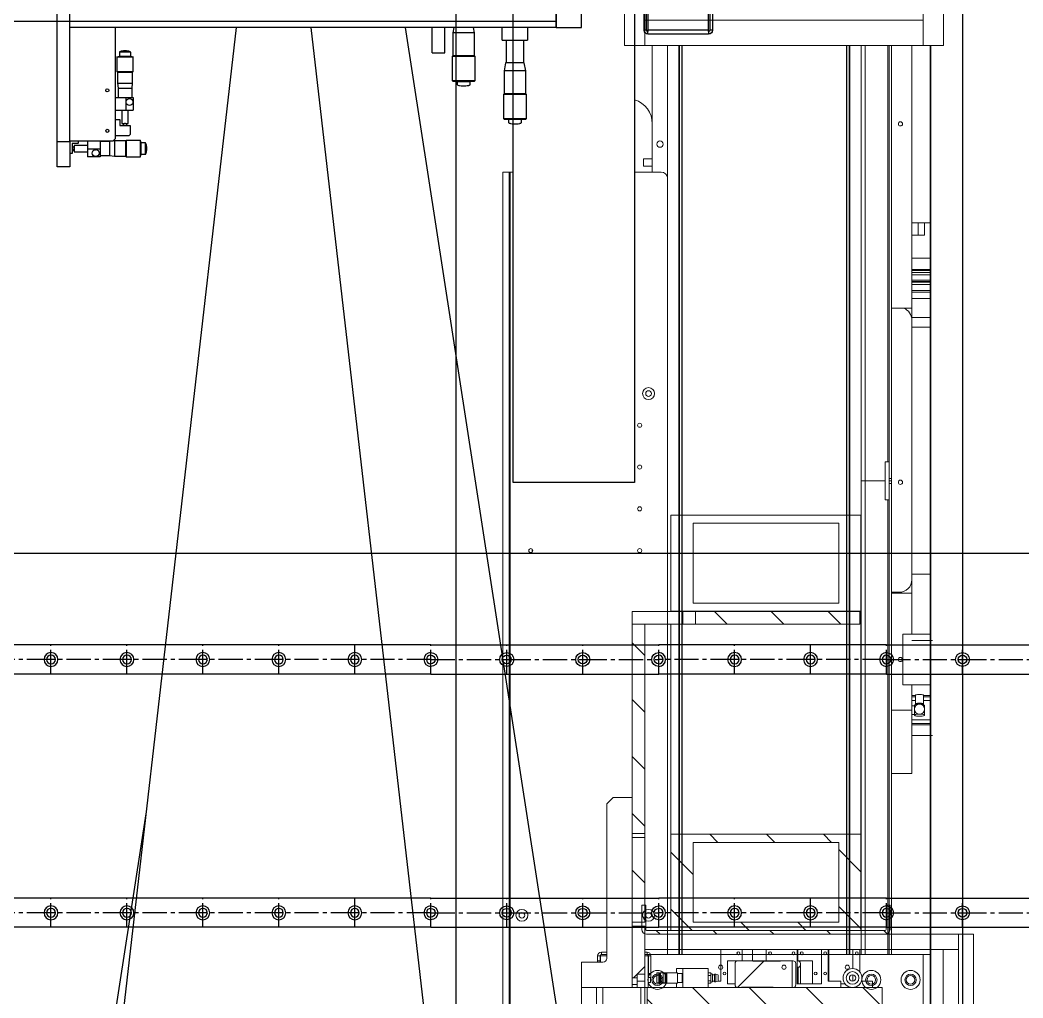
# Model space of a CAD drawing. Extents: x 500 to 100500, y -14500 to 21140.
# Drawn here: x 13504 to 14296, y -6506 to -5734 of the extents above; entities that cross this region are included whole.
import ezdxf

# ---------------------------------------------------------------- set-up
doc = ezdxf.new("R2010")
doc.units = 0
for name, pattern in [('CENTER', [10.16, 6.35, -1.27, 1.27, -1.27]), ('CENTER2', [28.575, 19.05, -3.175, 3.175, -3.175]), ('SLD-Solid', [0])]:
    doc.linetypes.add(name, pattern=pattern)
doc.layers.get('0').update_dxf_attribs({"linetype": 'CONTINUOUS'})
for name, color, linetype in [('Center', 1, 'CENTER'), ('D', 7, 'CONTINUOUS'), ('M06SMMF-001B', 7, 'CONTINUOUS')]:
    doc.layers.add(name, color=color, linetype=linetype)
doc.layers.add('MODEL', color=7, linetype='SLD-Solid', lineweight=15)
pattern_1 = [(45, (62226.025, 1917.564), (-22.45064, 22.45064), [])]
pattern_2 = [(135, (-1040.06, -1164.264), (-22.45064, -22.45064), [])]

# ---------------------------------------------------------------- blocks, each defined once
blk = doc.blocks.new('KA$C91237a23')
at = {"color": 0}
blk.add_lwpolyline([(244, 637.31), (340, 637.31), (340, 1345.85), (244, 1345.85)], close=True, dxfattribs=at)
at = {"layer": 'MODEL', "color": 4}
for p, q in [((252, 982.6), (252, 1195.85)), ((0, 982.6), (0, 1007.6)), ((16, 982.6), (16, 1007.6)), ((236, 982.6), (236, 1007.6)), ((16, 1002.6), (236, 1002.6)), ((16, 1002.6), (16, 982.6)), ((236, 1002.6), (236, 982.6)), ((0, 982.6), (16, 982.6)), ((10, -131.4), (10, 982.6)), ((10.5, -131.4), (10.5, 982.6)), ((16, 982.6), (236, 982.6)), ((25, 982.6), (25, 775.1)), ((41, 982.6), (41, 640.6)), ((43, 982.6), (43, 640.6)), ((44, 982.6), (44, 653.6)), ((62, 982.6), (62, 638.6)), ((65, 264.6), (65, 982.6)), ((74, 264.6), (74, 982.6)), ((74, 264.6), (74, 982.6)), ((74.53, 264.6), (74.53, 982.6)), ((76.23, 264.6), (76.23, 982.6)), ((76.5, 264.6), (76.5, 982.6)), ((206.5, 264.6), (206.5, 982.6)), ((206.77, 264.6), (206.77, 982.6)), ((208.47, 264.6), (208.47, 982.6)), ((209, 264.6), (209, 982.6)), ((218, 982.6), (218, 264.6)), ((230, 982.6), (230, 882.6)), ((252, 982.6), (236, 982.6)), ((25, 943.6), (25, 842.6)), ((237, 893.1), (230, 893.1)), ((237, 887.3), (230, 887.3)), ((237, 887.3), (237, 893.1)), ((223, 882.6), (244, 882.6)), ((348, 882.6), (340, 882.6)), ((342.26, -154.4), (342.26, 882.6)), ((343, -149.4), (343, 882.6)), ((348, -149.4), (348, 882.6)), ((25, 842.6), (10.5, 842.6)), ((15, 832.6), (15, 842.6)), ((20, 842.6), (20, 832.6)), ((20, 832.6), (15, 832.6)), ((20, 832.6), (25, 832.6)), ((10.5, 814.6), (25, 814.6)), ((10.5, 805.6), (25, 805.6)), ((10.5, 804.75), (25, 804.75)), ((10.5, 803.34), (25, 803.34)), ((10.5, 801.28), (25, 801.28)), ((10.5, 797.19), (25, 797.19)), ((10.5, 796.01), (25, 796.01)), ((10.5, 795.62), (25, 795.62)), ((10.5, 793.86), (25, 793.86)), ((10.5, 788.95), (25, 788.95)), ((25, 787.6), (10.5, 787.6)), ((10.5, 782.6), (25, 782.6)), ((25, 775.1), (41, 775.1)), ((25, 765.71), (25, 775.1)), ((25, 767.6), (10.5, 767.6)), ((25, 765.71), (25, 560.71)), ((25, 760.1), (10.5, 760.1)), ((46, 653.6), (43, 653.6)), ((46, 653.6), (46, 623.6)), ((41, 640.6), (43, 640.6)), ((41, 638.6), (41, 640.6)), ((41, 638.6), (43, 638.6)), ((41, 636.6), (41, 638.6)), ((43, 636.6), (41, 636.6)), ((41, 636.6), (41, 264.6)), ((43, 640.6), (43, 638.6)), ((43, 638.6), (43, 636.6)), ((43, 636.6), (43, 264.6)), ((62, 638.6), (46, 638.6)), ((62, 638.6), (62, 264.6)), ((65, 638.6), (62, 638.6)), ((46, 623.6), (43, 623.6)), ((44, 623.6), (44, 264.6)), ((325, 582.35), (325, 584.85)), ((10.5, 565.1), (25, 565.1)), ((25, 560.1), (25.02, 560.1)), ((25, 550.1), (25, 560.1)), ((25, 550.1), (25, 517.6)), ((25, 550.1), (41, 550.1)), ((35, 550.71), (41, 550.71)), ((32.17, 517.6), (10.5, 517.6)), ((32.17, 517.6), (32.17, 477.6)), ((10, 512.6), (8.75, 512.6)), ((25, 512.6), (10.5, 512.6)), ((32.17, 477.6), (10.5, 477.6)), ((25, 477.6), (25, 457.6)), ((15.75, 469.1), (10.5, 469.1)), ((15.75, 468.25), (10.5, 468.25)), ((15.75, 468.09), (10.5, 468.09)), ((15.75, 469.34), (15.75, 462.49)), ((22.25, 462.49), (22.25, 469.34)), ((25, 469.1), (22.25, 469.1)), ((25, 468.25), (22.25, 468.25)), ((25, 468.09), (22.25, 468.09)), ((15.75, 465.32), (10.5, 465.32)), ((15, 461.6), (15, 458.42)), ((16.75, 462.49), (16.75, 462.19)), ((21.25, 462.19), (21.25, 462.49)), ((25, 465.32), (22.25, 465.32)), ((23, 458.42), (23, 461.6)), ((25, 461.1), (23, 461.1)), ((15, 458.42), (15, 453.69)), ((15, 453.69), (15, 453.6)), ((23, 453.69), (23, 458.42)), ((23, 454.1), (25, 454.1)), ((23, 453.6), (23, 453.69)), ((25, 457.6), (41, 457.6)), ((25, 407.6), (25, 457.6)), ((25, 449.88), (10.5, 449.88)), ((25, 447.11), (10.5, 447.11)), ((25, 446.95), (10.5, 446.95)), ((25, 446.1), (10.5, 446.1)), ((10, 437.6), (8.75, 437.6)), ((25, 437.6), (10.5, 437.6)), ((25, 407.6), (41, 407.6)), ((10, 264.6), (236, 264.6)), ((10, 264.6), (236, 264.6)), ((16, 202.6), (16, 264.6)), ((16, 202.6), (16, 264.6)), ((236, 202.6), (236, 264.6)), ((236, 202.6), (236, 264.6))]:
    blk.add_line(p, q, dxfattribs=at)
at = {"layer": 'MODEL', "color": 4, "flags": 128}
for points in [[(22.25, 469.34), (22.24, 469.4), (21.98, 469.61), (21.39, 469.8), (20.55, 469.93), (19.54, 470), (18.47, 470), (17.45, 469.93), (16.61, 469.8), (16.02, 469.61), (15.76, 469.4), (15.75, 469.34)], [(16.3, 462.12), (16.28, 462.13), (15.85, 462.33), (15.76, 462.55), (16.02, 462.76), (16.61, 462.95), (17.45, 463.08), (18.47, 463.15), (19.54, 463.15), (20.55, 463.08), (21.39, 462.95), (21.98, 462.76), (22.24, 462.55), (22.15, 462.33), (21.72, 462.13), (21.7, 462.12)], [(21.25, 462.49), (21.08, 462.67), (20.59, 462.82), (19.86, 462.92), (19, 462.96), (18.14, 462.92), (17.41, 462.82), (16.92, 462.67), (16.75, 462.49), (16.75, 462.49)], [(15, 453.69), (15.08, 453.85), (15.3, 454), (15.67, 454.14), (16.17, 454.27), (16.78, 454.37), (17.47, 454.44), (18.22, 454.49), (19, 454.51)], [(19, 452.86), (18.22, 452.88), (17.47, 452.93), (16.78, 453), (16.17, 453.1), (15.67, 453.23), (15.3, 453.37), (15.08, 453.53), (15, 453.69)], [(19, 454.51), (19.78, 454.49), (20.53, 454.44), (21.22, 454.37), (21.83, 454.27), (22.33, 454.14), (22.7, 454), (22.92, 453.85), (23, 453.69)], [(23, 453.69), (22.92, 453.53), (22.7, 453.37), (22.33, 453.23), (21.83, 453.1), (21.22, 453), (20.53, 452.93), (19.78, 452.88), (19, 452.86)]]:
    blk.add_lwpolyline(points, dxfattribs=at)
at = {"layer": 'MODEL', "color": 4}
for centre, radius in [((34, 920.6), 1.65), ((224, 904.6), 2.5), ((233, 707.6), 4.7), ((233, 707.6), 2.25), ((240, 682.6), 1.6), ((240, 649.6), 1.6), ((34, 637.6), 1.65), ((240, 616.6), 1.6), ((240, 583.6), 1.6), ((326, 583.6), 1.6), ((34, 497.6), 1.65), ((233, 295.6), 4.7), ((233, 295.6), 2.25), ((333, 295.6), 4.7), ((333, 295.6), 2.25), ((76, 254.6), 1.65), ((76, 254.6), 1.65), ((126, 254.6), 1.65), ((126, 254.6), 1.65), ((176, 254.6), 1.65), ((176, 254.6), 1.65), ((26, 244.6), 7.5), ((26, 244.6), 7.5), ((26, 244.6), 4.5), ((26, 244.6), 4.5), ((26, 244.6), 3.4), ((26, 244.6), 3.4), ((57, 244.6), 7.5), ((57, 244.6), 7.5), ((57, 244.6), 4.5), ((57, 244.6), 4.5), ((57, 244.6), 3.4), ((57, 244.6), 3.4), ((226, 244.6), 7.5), ((226, 244.6), 7.5), ((226, 244.6), 4.5), ((226, 244.6), 4.5), ((226, 244.6), 3.4), ((226, 244.6), 3.4)]:
    blk.add_circle(centre, radius, dxfattribs=at)
for centre, radius, start, end in [((250, 920.6), 20, 107.4576, 180), ((223, 877.6), 5, 90, 180), ((35, 765.71), 10, 110.11207, 180), ((35, 560.71), 10, 180, 270), ((19, 465.86), 4.24, 75.8482, 104.1518), ((18.96, 458.38), 3.96, 89.38946, 179.37616), ((19, 457.6), 5.66, 133.73814, 135), ((18.4, 453.82), 8.53, 85.99191, 112.85486), ((19.82, 455.15), 7.24, 64.67978, 96.47345), ((19.04, 458.38), 3.96, 0.62384, 90.61054), ((19, 457.6), 5.66, 45, 46.26186), ((18.96, 458.46), 3.96, 180.62384, 270.61054), ((19, 457.6), 5.66, 225, 226.26186), ((19.04, 458.46), 3.96, 269.38946, 359.37616), ((19, 457.6), 5.66, 313.73814, 315)]:
    blk.add_arc(centre, radius, start, end, dxfattribs=at)
blk = doc.blocks.new('KA$Cfd49dd59')
at = {"linetype": 'Continuous', "lineweight": 18}
h = blk.add_hatch(dxfattribs=at)
h.set_pattern_fill('ANSI31', color=6, scale=10, style=0)
h.set_pattern_definition(pattern_1)
h.paths.add_polyline_path([(89.75, 544), (89.75, 534), (219.75, 534), (219.75, 544)], flags=0)
h = blk.add_hatch(dxfattribs=at)
h.set_pattern_fill('ANSI31', color=6, scale=10, style=0)
h.set_pattern_definition(pattern_1)
h.paths.add_polyline_path([(269.75, 534), (259.75, 534), (259.75, 368.65), (269.75, 368.65)], flags=0)
h = blk.add_hatch(dxfattribs=at)
h.set_pattern_fill('ANSI31', color=6, scale=10, style=0)
h.set_pattern_definition(pattern_1)
h.paths.add_polyline_path([(239, 368.1), (89, 368.1), (89, 292.1), (239, 292.1)], flags=0)
h.paths.add_polyline_path([(221.5, 361.6), (221.5, 298.6), (106.5, 298.6), (106.5, 361.6)], flags=0)
h = blk.add_hatch(dxfattribs=at)
h.set_pattern_fill('ANSI31', color=6, scale=10, style=0)
h.set_pattern_definition(pattern_1)
h.paths.add_polyline_path([(259.75, 298.65), (269.75, 298.65), (269.75, 365.35), (259.75, 365.35)], flags=0)
h = blk.add_hatch(dxfattribs=at)
h.set_pattern_fill('ANSI31', color=6, scale=10, style=0)
h.set_pattern_definition(pattern_1)
h.paths.add_polyline_path([(257.75, 232), (257.75, 247), (72.25, 247), (72.25, 232)], flags=0)
at = {"layer": 'MODEL'}
h = blk.add_hatch(dxfattribs=at)
h.set_pattern_fill('ANSI31', color=2, scale=10, style=0)
h.set_pattern_definition([(45, (-1040.06, -1164.264), (-22.45064, 22.45064), [])])
edge = h.paths.add_edge_path(flags=0)
edge.add_line((69, 292.84), (69, 312.1))
edge.add_line((69, 312.1), (66, 312.1))
edge.add_line((66, 312.1), (66, 292.84))
edge.add_arc((69.74, 292.84), 3.74, 180, 270)
edge.add_line((69.74, 289.1), (258.26, 289.1))
edge.add_arc((258.26, 292.84), 3.74, 270, 360)
edge.add_line((262, 292.84), (262, 312.1))
edge.add_line((262, 312.1), (259, 312.1))
edge.add_line((259, 312.1), (259, 292.84))
edge.add_arc((258.26, 292.84), 0.737, 270, 360, ccw=False)
edge.add_line((258.26, 292.1), (69.74, 292.1))
edge.add_arc((69.74, 292.84), 0.737, 180, 270, ccw=False)
h = blk.add_hatch(dxfattribs=at)
h.set_pattern_fill('ANSI31', color=2, scale=10, angle=90, style=0)
h.set_pattern_definition(pattern_2)
h.paths.add_polyline_path([(265.75, 257.5), (265.75, 254.75), (269.75, 254.75), (269.75, 295.35), (259.75, 295.35), (259.75, 257.5)], flags=0)
h = blk.add_hatch(dxfattribs=at)
h.set_pattern_fill('ANSI31', color=2, scale=10, angle=90, style=0)
h.set_pattern_definition(pattern_2)
edge = h.paths.add_edge_path(flags=0)
edge.add_line((143.38, 268), (143.38, 247))
edge.add_line((143.38, 247), (155.28, 247))
edge.add_line((155.28, 247), (155.28, 247.1))
edge.add_line((155.28, 247.1), (155.38, 247.1))
edge.add_line((155.38, 247.1), (155.38, 247))
edge.add_line((155.38, 247), (158.38, 247))
edge.add_line((158.38, 247), (158.38, 247.2))
edge.add_line((158.38, 247.2), (183.38, 247.2))
edge.add_line((183.38, 247.2), (183.38, 247))
edge.add_line((183.38, 247), (186.38, 247))
edge.add_arc((186.38, 249), 2, 270, 360)
edge.add_line((188.38, 249), (188.38, 266))
edge.add_arc((186.38, 266), 2, 0, 90)
edge.add_line((186.38, 268), (174.38, 268))
edge.add_line((174.38, 268), (174.38, 267.8))
edge.add_line((174.38, 267.8), (152.38, 267.8))
edge.add_line((152.38, 267.8), (152.38, 268))
edge.add_line((152.38, 268), (143.38, 268))
at = {"layer": 'MODEL', "color": 2}
for p, q in [((239, 620.1), (89, 620.1)), ((89, 620.1), (89, 544.1)), ((239, 544.1), (239, 620.1)), ((221.5, 613.6), (106.5, 613.6)), ((106.5, 613.6), (106.5, 550.6)), ((221.5, 550.6), (221.5, 613.6)), ((106.5, 550.6), (221.5, 550.6)), ((89, 544.1), (239, 544.1)), ((89, 544.1), (89, 368.1)), ((219.75, 544), (89.75, 544)), ((89.75, 534), (89.75, 544)), ((219.75, 544), (219.75, 534)), ((229.75, 544), (219.75, 544)), ((229.75, 534), (229.75, 544)), ((269.75, 544), (229.75, 544)), ((239, 544.1), (239, 544)), ((269.75, 534), (269.75, 544)), ((219.75, 534), (89.75, 534)), ((229.75, 534), (219.75, 534)), ((259.75, 534), (229.75, 534)), ((239, 534), (239, 368.1)), ((259.75, 534), (269.75, 534)), ((259.75, 368.65), (259.75, 534)), ((269.75, 368.65), (269.75, 534)), ((284.75, 397), (269.75, 397)), ((289.75, 392), (284.75, 397)), ((289.75, 392), (289.75, 270)), ((89, 368.1), (89, 292.1)), ((89, 368.1), (239, 368.1)), ((239, 292.1), (239, 368.1)), ((269.75, 368.65), (259.75, 368.65)), ((259.75, 365.35), (259.75, 368.65)), ((259.75, 365.35), (269.75, 365.35)), ((259.75, 298.65), (259.75, 365.35)), ((269.75, 365.35), (269.75, 368.65)), ((269.75, 298.65), (269.75, 365.35)), ((106.5, 361.6), (106.5, 298.6)), ((106.5, 361.6), (221.5, 361.6)), ((221.5, 298.6), (221.5, 361.6)), ((66, 292.84), (66, 312.1)), ((69, 312.1), (66, 312.1)), ((69, 292.84), (69, 312.1)), ((259, 312.1), (259, 292.84)), ((262, 312.1), (259, 312.1)), ((262, 312.1), (262, 292.84)), ((221.5, 298.6), (106.5, 298.6)), ((269.75, 298.65), (259.75, 298.65)), ((259.75, 257.5), (259.75, 295.35)), ((259.75, 295.35), (269.75, 295.35)), ((269.75, 295.35), (269.75, 298.65)), ((269.75, 254.75), (269.75, 295.35)), ((0, 289.1), (0, 82.1)), ((12, 289.1), (0, 289.1)), ((12, 82.1), (12, 289.1)), ((12, 277.1), (12, 289.1)), ((12, 289.1), (69.74, 289.1)), ((258.26, 292.1), (69.74, 292.1)), ((258.26, 289.1), (69.74, 289.1)), ((239, 292.1), (89, 292.1)), ((259.75, 277.1), (12, 277.1)), ((12, 227.1), (12, 277.1)), ((12, 277.1), (24, 277.1)), ((24, 277.1), (24, 227.1)), ((89.75, 259.16), (89.75, 277.1)), ((95.25, 277.1), (95.25, 261.99)), ((114.25, 252), (114.25, 277.1)), ((114.75, 252), (114.75, 277.1)), ((120.25, 277.1), (120.25, 250)), ((138.75, 277.1), (138.75, 268)), ((139.25, 250), (139.25, 277.1)), ((163.75, 277.1), (163.75, 268)), ((174.75, 277.1), (174.75, 268)), ((182.75, 268), (182.75, 277.1)), ((199.75, 277.1), (199.75, 252)), ((256.9, 272), (254.9, 272)), ((254.9, 272), (254.9, 258)), ((256.9, 272), (256.9, 258)), ((257.15, 272), (259.75, 272)), ((257.15, 272), (257.15, 247)), ((257.9, 275), (257.9, 273)), ((259.75, 275), (257.9, 275)), ((259.75, 273), (257.9, 273)), ((289.75, 275), (294, 275)), ((289.75, 273), (294, 273)), ((289.75, 272), (294.75, 272)), ((294, 273), (294, 275)), ((294.75, 272), (294.75, 267)), ((297, 272), (295, 272)), ((295, 272), (295, 268)), ((297, 272), (297, 268)), ((138.27, 268), (127.25, 268)), ((127.25, 268), (127.25, 250)), ((136.75, 266), (136.8, 266.25)), ((136.75, 266), (136.75, 264.82)), ((136.75, 264.84), (136.75, 264.81)), ((136.75, 264.82), (136.75, 250)), ((136.79, 266.07), (136.83, 266.31)), ((136.79, 264.89), (136.79, 266.07)), ((138.5, 267.94), (138.69, 267.97)), ((138.55, 267.96), (138.75, 268)), ((138.62, 250), (138.62, 262.95)), ((138.62, 262.95), (139.25, 262.95)), ((139.25, 263.02), (138.65, 263.02)), ((138.69, 267.97), (139.25, 267.97)), ((138.75, 268), (139.25, 268)), ((140.38, 266), (140.38, 249)), ((143.38, 268), (142.38, 268)), ((143.38, 268), (152.38, 268)), ((143.38, 247), (143.38, 268)), ((152.38, 267.8), (152.38, 268)), ((154.88, 268), (152.38, 268)), ((152.38, 267.8), (174.38, 267.8)), ((154.88, 268), (154.88, 267.8)), ((171.88, 268), (154.88, 268)), ((171.88, 267.8), (171.88, 268)), ((174.38, 268), (171.88, 268)), ((174.38, 268), (174.38, 267.8)), ((174.38, 268), (186.38, 268)), ((194.25, 268), (186.38, 268)), ((188.38, 266), (188.38, 249)), ((194.25, 250), (194.25, 268)), ((229.75, 262), (209.75, 262)), ((209.75, 247), (209.75, 262)), ((234.75, 262), (229.75, 262)), ((229.75, 247), (229.75, 262)), ((234.75, 258.5), (234.75, 262)), ((292.75, 267), (309.75, 267)), ((295, 268), (297, 268)), ((295, 267), (295, 268)), ((297, 268), (297, 267)), ((309.75, 247), (309.75, 267)), ((95.25, 256.97), (95.25, 252.03)), ((203.7, 257.58), (201.66, 256.9)), ((201.66, 256.86), (201.66, 252.11)), ((203.7, 255.98), (203.7, 257.58)), ((203.7, 251.42), (203.7, 255.98)), ((204.75, 257.31), (204.75, 251.69)), ((207.54, 258.55), (209.75, 258.55)), ((207.54, 256.44), (207.54, 258.55)), ((207.54, 256.44), (209.75, 256.44)), ((207.54, 252.39), (207.54, 256.44)), ((230.05, 258), (229.75, 258)), ((233.95, 258.1), (230.05, 258.1)), ((230.05, 250.9), (230.05, 258.1)), ((242.2, 258.5), (233.95, 258.5)), ((233.95, 250.5), (233.95, 258.5)), ((247.2, 258.5), (242.2, 258.5)), ((242.2, 250.5), (242.2, 258.5)), ((243.1, 258.45), (242.2, 258.45)), ((243.1, 250.55), (243.1, 258.45)), ((243.7, 256.69), (243.1, 256.69)), ((245.2, 258.45), (243.7, 258.45)), ((243.7, 250.55), (243.7, 258.45)), ((245.2, 250.55), (245.2, 258.45)), ((247.2, 250.5), (247.2, 258.5)), ((248.1, 258.45), (247.2, 258.45)), ((248.1, 250.55), (248.1, 258.45)), ((248.7, 256.69), (248.1, 256.69)), ((250.2, 258.45), (248.7, 258.45)), ((248.7, 250.55), (248.7, 258.45)), ((250.2, 250.55), (250.2, 258.45)), ((254.9, 258), (256.9, 258)), ((254.9, 255), (254.9, 258)), ((256.9, 255), (254.9, 255)), ((255.15, 251), (255.15, 255)), ((256.9, 258), (256.9, 255)), ((256.9, 255), (257.15, 255)), ((265.75, 257.5), (259.75, 257.5)), ((259.75, 252), (259.75, 257.5)), ((265.75, 254.75), (265.75, 257.5)), ((269.75, 254.75), (265.75, 254.75)), ((265.75, 254.75), (265.75, 249.25)), ((269.75, 254.75), (269.75, 249.25)), ((72.25, 232), (72.25, 247)), ((257.75, 247), (72.25, 247)), ((79.75, 252), (79.75, 247)), ((79.75, 252), (88.56, 252)), ((101.63, 250), (104.75, 250)), ((104.75, 252), (104.75, 247)), ((104.75, 252), (114.75, 252)), ((120.25, 250), (139.25, 250)), ((143.38, 247), (155.28, 247)), ((155.38, 247.1), (155.28, 247.1)), ((155.28, 247.1), (155.28, 247)), ((155.38, 247), (155.38, 247.1)), ((155.38, 247), (158.38, 247)), ((158.38, 247), (158.38, 247.2)), ((183.38, 247.2), (158.38, 247.2)), ((160.88, 247.2), (160.88, 247)), ((180.88, 247), (180.88, 247.2)), ((183.38, 247.2), (183.38, 247)), ((183.38, 247), (186.38, 247)), ((188.38, 250), (194.25, 250)), ((199.75, 252), (201.96, 252)), ((201.66, 252.1), (203.7, 251.42)), ((205.14, 252), (205.74, 252)), ((207.54, 252.39), (209.75, 252.39)), ((207.54, 250.45), (207.54, 252.39)), ((207.54, 250.45), (209.75, 250.45)), ((229.75, 251), (230.05, 251)), ((230.05, 250.9), (233.95, 250.9)), ((233.95, 250.5), (242.2, 250.5)), ((234.75, 247), (234.75, 250.5)), ((242.2, 250.55), (243.1, 250.55)), ((242.2, 250.5), (247.2, 250.5)), ((243.1, 252.31), (243.7, 252.31)), ((243.7, 250.55), (245.2, 250.55)), ((247.2, 250.55), (248.1, 250.55)), ((248.1, 252.31), (248.7, 252.31)), ((248.7, 250.55), (250.2, 250.55)), ((255.15, 251), (257.15, 251)), ((257.75, 247), (257.75, 232)), ((259.75, 247), (257.75, 247)), ((265.75, 252), (259.75, 252)), ((259.75, 252), (259.75, 247)), ((265.75, 247), (259.75, 247)), ((262.75, 232), (262.75, 247)), ((265.75, 249.25), (269.75, 249.25)), ((265.75, 247), (265.75, 249.25)), ((269.75, 247), (265.75, 247)), ((269.75, 247), (269.75, 249.25)), ((269.75, 247), (297.75, 247)), ((292.75, 232), (292.75, 247)), ((297.75, 232), (297.75, 247)), ((309.75, 247), (297.75, 247)), ((309.75, 247), (309.75, 232))]:
    blk.add_line(p, q, dxfattribs=at)
for centre, radius in [((92.25, 274), 1.13), ((117.25, 274), 1.13), ((135.75, 274), 1.13), ((142.25, 274), 1.13), ((160.75, 274), 1.13), ((185.75, 274), 1.13), ((95.63, 254.5), 7.5), ((95.63, 254.5), 5), ((95.63, 254.5), 2.5), ((117.25, 258), 1.13), ((124.75, 258), 1.13), ((196.75, 258), 1.13)]:
    blk.add_circle(centre, radius, dxfattribs=at)
for centre, radius, start, end in [((69.74, 292.84), 3.74, 180, 270), ((69.74, 292.84), 0.737, 180, 270), ((258.26, 292.84), 0.737, 270, 0), ((258.26, 292.84), 3.74, 270, 0), ((257.9, 272), 3, 90, 180), ((257.9, 272), 1, 90, 180), ((292.75, 270), 3, 180, 270), ((294, 272), 3, 0, 90), ((294, 272), 1, 0, 90), ((136.84, 266), 0.0895, 126.75333, 179.36085), ((136.84, 264.82), 0.0895, 126.7508, 179.36094), ((138.73, 262.95), 0.106, 138.46174, 180.37259), ((138.75, 267.91), 0.0867, 90.58006, 138.54956), ((142.38, 266), 2, 90, 180), ((186.38, 266), 2, 0, 90), ((204.02, 256.63), 1, 43.12993, 108.43495), ((142.38, 249), 2, 180, 270), ((186.38, 249), 2, 270, 0), ((204.02, 252.37), 1, 251.56505, 316.87007)]:
    blk.add_arc(centre, radius, start, end, dxfattribs=at)
for points, knots in [([(138.62, 262.95), (138.08, 263.04), (136.97, 263.22), (136.82, 264.28), (136.75, 264.82)], [0, 0, 0, 0, 0.489287, 1, 1, 1, 1]), ([(138.65, 263.02), (138.11, 263.11), (137, 263.29), (136.86, 264.35), (136.79, 264.89)], [0, 0, 0, 0, 0.489184, 1, 1, 1, 1]), ([(136.86, 266.59), (136.87, 266.64), (136.89, 266.77), (137.02, 267.02), (137.19, 267.26), (137.33, 267.41), (137.49, 267.56), (137.66, 267.68), (137.84, 267.78), (138.04, 267.88), (138.15, 267.89), (138.21, 267.9)], [0, 0, 0, 0, 0.114618, 0.339641, 0.429203, 0.508524, 0.584851, 0.665262, 0.755912, 0.861203, 1, 1, 1, 1]), ([(136.88, 266.59), (136.89, 266.65), (136.91, 266.78), (137.04, 267.03), (137.2, 267.26), (137.34, 267.41), (137.49, 267.55), (137.65, 267.67), (137.82, 267.77), (138.03, 267.87), (138.14, 267.87), (138.21, 267.88)], [0, 0, 0, 0, 0.145719, 0.353801, 0.438329, 0.513039, 0.584001, 0.659078, 0.74228, 0.839348, 1, 1, 1, 1]), ([(206.12, 257.31), (206.07, 257.26), (205.99, 257.18), (205.84, 257.05), (205.67, 256.96), (205.52, 256.92), (205.4, 256.92), (205.28, 256.94), (205.13, 257), (204.93, 257.13), (204.82, 257.25), (204.75, 257.31)], [0, 0, 0, 0, 0.124357, 0.22089, 0.360301, 0.452984, 0.513674, 0.590964, 0.690294, 0.818901, 1, 1, 1, 1]), ([(207.54, 258), (207.3, 257.89), (206.82, 257.66), (206.34, 257.42), (206.1, 257.3)], [0, 0, 0, 0, 0.500163, 1, 1, 1, 1]), ([(206.11, 251.74), (206.11, 251.73), (206.11, 251.7), (206.11, 251.99), (206.11, 252.55), (206.11, 253.36), (206.11, 254.29), (206.11, 255.24), (206.11, 256.11), (206.11, 256.8), (206.11, 257.23), (206.11, 257.27), (206.11, 257.28)], [0, 0, 0, 0, 0.04644, 0.15385, 0.260898, 0.369513, 0.475871, 0.584268, 0.69038, 0.798401, 0.906497, 1, 1, 1, 1]), ([(204.75, 251.69), (204.81, 251.75), (204.92, 251.86), (205.1, 251.99), (205.24, 252.05), (205.36, 252.08), (205.49, 252.08), (205.62, 252.06), (205.75, 252), (205.86, 251.93), (206, 251.82), (206.07, 251.74), (206.12, 251.69)], [0, 0, 0, 0, 0.16731, 0.28789, 0.37952, 0.448974, 0.522853, 0.628489, 0.695201, 0.774899, 0.873555, 1, 1, 1, 1]), ([(206.1, 251.7), (206.34, 251.59), (206.82, 251.36), (207.3, 251.12), (207.54, 251)], [0, 0, 0, 0, 0.496464, 1, 1, 1, 1])]:
    blk.add_open_spline(points, degree=3, knots=knots, dxfattribs=at)
blk = doc.blocks.new('KA$C6148ecdc')
at = {"linetype": 'Continuous', "lineweight": 25}
for p, q in [((206.25, 39), (206.25, 3)), ((208.25, 39), (208.25, 3)), ((209.25, 3), (209.25, 24)), ((257.25, 24), (257.25, 3)), ((258.25, 3), (258.25, 24)), ((260.25, 3), (260.25, 24)), ((206.25, 3), (208.25, 3)), ((209.25, 3), (257.25, 3)), ((209.25, 2), (209.25, 3)), ((209.25, 2), (209.25, 0)), ((257.25, 0), (209.25, 0)), ((258.25, 3), (257.25, 3)), ((257.25, 3), (257.25, 2)), ((257.25, 0), (257.25, 2)), ((258.25, 3), (260.25, 3))]:
    blk.add_line(p, q, dxfattribs=at)
for centre, radius, start, end in [((209.25, 3), 3, 180, 270), ((209.25, 3), 1, 180, 270), ((257.25, 3), 1, 270, 0), ((257.25, 3), 3, 270, 0)]:
    blk.add_arc(centre, radius, start, end, dxfattribs=at)
blk = doc.blocks.new('KA$C71AE73A2')
at = {"color": 150, "linetype": 'Continuous'}
for p, q in [((0, 11.5), (59.999998, 11.5)), ((0, -11.50015), (59.999998, -11.50015))]:
    blk.add_line(p, q, dxfattribs=at)
at = {"color": 1, "linetype": 'CENTER2'}
for p, q in [((0, 11.5), (0, -11.50015)), ((59.999998, 11.5), (59.999998, -11.50015)), ((0, 0), (59.999998, 0))]:
    blk.add_line(p, q, dxfattribs=at)
at = {"color": 150, "linetype": 'Continuous'}
for centre, radius, start, end in [((0, 0), 5.5, 270, 90), ((0, 0), 3.5, 270, 90), ((59.999998, 0), 5.5, 90, 270), ((59.999998, 0), 3.5, 90, 270)]:
    blk.add_arc(centre, radius, start, end, dxfattribs=at)
blk = doc.blocks.new('KF4X')
at = {"color": 2, "linetype": 'Continuous'}
for p, q in [((87905.38, -119651.82, 69.39), (87905.38, -119628.82, 69.39)), ((88265.38, -119651.82, 69.39), (88265.38, -119628.82, 69.39))]:
    blk.add_line(p, q, dxfattribs=at)
at = {"color": 7, "linetype": 'Continuous', "rotation": 180}
for p in [(87665.38, -119640.32, 69.39), (87725.38, -119640.32, 69.39), (87785.38, -119640.32, 69.39), (87845.38, -119640.32, 69.39), (87905.38, -119640.32, 69.39), (87965.38, -119640.32, 69.39), (88205.38, -119640.32, 69.39), (88265.38, -119640.32, 69.39), (88325.38, -119640.32, 69.39)]:
    blk.add_blockref('KA$C71AE73A2', p, dxfattribs=at)
at = {"color": 7, "linetype": 'Continuous', "xscale": -1, "rotation": 180}
for p in [(87965.38, -119640.32, 69.39), (88025.38, -119640.32, 69.39), (88085.38, -119640.32, 69.39), (88325.38, -119640.32, 69.39), (88385.38, -119640.32, 69.39)]:
    blk.add_blockref('KA$C71AE73A2', p, dxfattribs=at)
blk = doc.blocks.new('KSKDKFK')
at = {"layer": 'M06SMMF-001B'}
blk.add_line((-18468.91, -25893.19, -62.85), (-15968.91, -25893.19, -62.85), dxfattribs=at)
for p in [(-105004.29, 93663.14, -45.95), (-105004.29, 93463.14, -45.95)]:
    blk.add_blockref('KF4X', p, dxfattribs=at)
blk = doc.blocks.new('KJVision R')
at = {"color": 2, "linetype": 'Continuous', "lineweight": 25}
for p, q in [((10360.9, -71090.14, 54.87), (10360.9, -70880.14, 54.87)), ((10380.9, -71090.14, 54.87), (10380.9, -70880.14, 54.87)), ((9966.9, -71180.14, 54.87), (9966.9, -70910.14, 54.87)), ((9976.9, -71180.14, 54.87), (9976.9, -70910.14, 54.87)), ((9976.9, -71090.14, 54.87), (9976.9, -70910.14, 54.87)), ((10360.9, -70910.14, 54.87), (10360.9, -71090.14, 54.87)), ((10108.29, -71090.14, 54.87), (9957.9, -72398.13, 54.87)), ((10360.9, -71090.14, 54.87), (9976.9, -71090.14, 54.87)), ((10012.9, -71177.64, 54.87), (10012.9, -71090.14, 54.87)), ((10317.9, -72398.13, 54.87), (10167.5, -71090.14, 54.87)), ((10434.9, -72338.14, 54.87), (10241.85, -71090.14, 54.87)), ((10262.9, -71110.14, 54.87), (10262.9, -71090.14, 54.87)), ((10272.9, -71110.14, 54.87), (10272.9, -71090.14, 54.87)), ((10280.13, -71090.14, 54.87), (10279.4, -71094.3, 54.87)), ((10279.4, -71094.3, 54.87), (10279.4, -71112.3, 54.87)), ((10296.4, -71094.3, 54.87), (10279.4, -71094.3, 54.87)), ((10296.4, -71094.3, 54.87), (10295.66, -71090.14, 54.87)), ((10296.4, -71112.3, 54.87), (10296.4, -71094.3, 54.87)), ((10318.4, -71100.14, 54.87), (10318.4, -71090.14, 54.87)), ((10338.4, -71090.14, 54.87), (10338.4, -71100.14, 54.87)), ((10360.9, -71090.14, 54.87), (10380.9, -71090.14, 54.87)), ((10318.4, -71100.14, 54.87), (10338.4, -71100.14, 54.87)), ((10321.4, -71100.14, 54.87), (10321.4, -71117.8, 54.87)), ((10335.4, -71117.8, 54.87), (10335.4, -71100.14, 54.87)), ((10015.97, -71112.9, 54.87), (10013.77, -71113.42, 54.87)), ((10013.9, -71113.39, 54.87), (10013.9, -71124.89, 54.87)), ((10026.9, -71113.39, 54.87), (10013.9, -71113.39, 54.87)), ((10015.9, -71109.39, 54.87), (10015.9, -71112.86, 54.87)), ((10024.9, -71109.39, 54.87), (10015.9, -71109.39, 54.87)), ((10024.9, -71112.86, 54.87), (10015.9, -71112.86, 54.87)), ((10026.99, -71113.42, 54.87), (10024.86, -71112.91, 54.87)), ((10024.9, -71112.86, 54.87), (10024.9, -71109.39, 54.87)), ((10026.9, -71124.89, 54.87), (10026.9, -71113.39, 54.87)), ((10262.9, -71110.14, 54.87), (10272.9, -71110.14, 54.87)), ((10279.4, -71112.3, 54.87), (10278.9, -71112.8, 54.87)), ((10278.9, -71112.8, 54.87), (10278.9, -71131.8, 54.87)), ((10296.9, -71112.8, 54.87), (10278.9, -71112.8, 54.87)), ((10296.4, -71112.3, 54.87), (10279.4, -71112.3, 54.87)), ((10296.9, -71112.8, 54.87), (10296.4, -71112.3, 54.87)), ((10296.9, -71131.8, 54.87), (10296.9, -71112.8, 54.87)), ((10321.04, -71117.8, 54.87), (10319.9, -71124.3, 54.87)), ((10335.75, -71117.8, 54.87), (10321.04, -71117.8, 54.87)), ((10336.9, -71124.3, 54.87), (10335.75, -71117.8, 54.87)), ((10013.9, -71124.89, 54.87), (10014.4, -71125.39, 54.87)), ((10013.9, -71124.89, 54.87), (10026.9, -71124.89, 54.87)), ((10014.4, -71125.39, 54.87), (10014.4, -71133.89, 54.87)), ((10014.4, -71125.39, 54.87), (10026.4, -71125.39, 54.87)), ((10026.4, -71125.39, 54.87), (10026.9, -71124.89, 54.87)), ((10026.4, -71133.89, 54.87), (10026.4, -71125.39, 54.87)), ((10319.9, -71124.3, 54.87), (10319.9, -71142.3, 54.87)), ((10336.9, -71124.3, 54.87), (10319.9, -71124.3, 54.87)), ((10336.9, -71142.3, 54.87), (10336.9, -71124.3, 54.87)), ((10014.4, -71133.89, 54.87), (10014.9, -71137.89, 54.87)), ((10014.4, -71133.89, 54.87), (10026.4, -71133.89, 54.87)), ((10025.9, -71137.89, 54.87), (10026.4, -71133.89, 54.87)), ((10278.9, -71131.8, 54.87), (10279.4, -71132.3, 54.87)), ((10278.9, -71131.8, 54.87), (10296.9, -71131.8, 54.87)), ((10279.4, -71132.3, 54.87), (10296.4, -71132.3, 54.87)), ((10283.1, -71132.3, 54.87), (10282.78, -71132.62, 54.87)), ((10282.78, -71132.62, 54.87), (10282.78, -71134.95, 54.87)), ((10282.78, -71132.62, 54.87), (10293.01, -71132.62, 54.87)), ((10292.15, -71135.57, 54.87), (10292.53, -71135.57, 54.87)), ((10293.01, -71132.62, 54.87), (10292.69, -71132.3, 54.87)), ((10293.01, -71134.95, 54.87), (10293.01, -71132.62, 54.87)), ((10296.4, -71132.3, 54.87), (10296.9, -71131.8, 54.87)), ((10014.9, -71137.89, 54.87), (10014.9, -71145.39, 54.87)), ((10014.9, -71137.89, 54.87), (10025.9, -71137.89, 54.87)), ((10025.9, -71145.39, 54.87), (10025.9, -71137.89, 54.87)), ((10319.9, -71142.3, 54.87), (10319.4, -71142.8, 54.87)), ((10319.4, -71142.8, 54.87), (10319.4, -71161.8, 54.87)), ((10337.4, -71142.8, 54.87), (10319.4, -71142.8, 54.87)), ((10336.9, -71142.3, 54.87), (10319.9, -71142.3, 54.87)), ((10337.4, -71142.8, 54.87), (10336.9, -71142.3, 54.87)), ((10337.4, -71161.8, 54.87), (10337.4, -71142.8, 54.87)), ((10012.9, -71145.39, 54.87), (10020.9, -71145.39, 54.87)), ((10020.9, -71145.39, 54.87), (10020.9, -71155.39, 54.87)), ((10020.9, -71145.39, 54.87), (10026.9, -71145.39, 54.87)), ((10021.21, -71148.31, 54.87), (10021.4, -71148.31, 54.87)), ((10026.9, -71145.39, 54.87), (10026.9, -71155.39, 54.87)), ((10012.9, -71155.39, 54.87), (10020.9, -71155.39, 54.87)), ((10017.9, -71155.39, 54.87), (10017.9, -71165.89, 54.87)), ((10020.9, -71155.39, 54.87), (10026.9, -71155.39, 54.87)), ((10022.9, -71165.89, 54.87), (10022.9, -71155.39, 54.87)), ((10012.9, -71162.64, 54.87), (10016.2, -71162.64, 54.87)), ((10016.2, -71162.64, 54.87), (10016.4, -71162.84, 54.87)), ((10016.4, -71162.84, 54.87), (10016.4, -71167.39, 54.87)), ((10016.4, -71167.39, 54.87), (10024.4, -71167.39, 54.87)), ((10017.9, -71165.89, 54.87), (10022.9, -71165.89, 54.87)), ((10024.4, -71167.39, 54.87), (10024.4, -71174.64, 54.87)), ((10319.4, -71161.8, 54.87), (10319.9, -71162.3, 54.87)), ((10319.4, -71161.8, 54.87), (10337.4, -71161.8, 54.87)), ((10319.9, -71162.3, 54.87), (10336.9, -71162.3, 54.87)), ((10323.28, -71162.62, 54.87), (10323.28, -71164.95, 54.87)), ((10333.51, -71162.62, 54.87), (10323.28, -71162.62, 54.87)), ((10333, -71165.57, 54.87), (10333.03, -71165.57, 54.87)), ((10333.51, -71164.95, 54.87), (10333.51, -71162.62, 54.87)), ((10336.9, -71162.3, 54.87), (10337.4, -71161.8, 54.87)), ((10023.4, -71175.64, 54.87), (10012.9, -71175.64, 54.87)), ((10024.4, -71174.64, 54.87), (10023.4, -71175.64, 54.87)), ((9966.9, -71180.14, 54.87), (9976.9, -71180.14, 54.87)), ((9966.9, -71200.14, 54.87), (9966.9, -71180.14, 54.87)), ((9976.9, -71179.64, 54.87), (10010.9, -71179.64, 54.87)), ((9976.9, -71180.14, 54.87), (9976.9, -71200.14, 54.87)), ((9983.2, -71181.64, 54.87), (9978.65, -71181.64, 54.87)), ((9978.65, -71181.64, 54.87), (9978.65, -71189.64, 54.87)), ((9990.65, -71183.14, 54.87), (9980.15, -71183.14, 54.87)), ((9980.15, -71183.14, 54.87), (9980.15, -71188.14, 54.87)), ((9983.4, -71181.44, 54.87), (9983.2, -71181.64, 54.87)), ((9983.4, -71179.64, 54.87), (9983.4, -71181.44, 54.87)), ((9990.65, -71179.64, 54.87), (9990.65, -71186.14, 54.87)), ((10000.65, -71179.64, 54.87), (10000.65, -71186.14, 54.87)), ((10008.15, -71180.14, 54.87), (10000.65, -71180.14, 54.87)), ((10012.15, -71179.64, 54.87), (10008.15, -71180.14, 54.87)), ((10008.15, -71180.14, 54.87), (10008.15, -71191.14, 54.87)), ((10010.9, -71179.64, 54.87), (10012.9, -71177.64, 54.87)), ((10020.65, -71179.64, 54.87), (10012.15, -71179.64, 54.87)), ((10012.15, -71179.64, 54.87), (10012.15, -71191.64, 54.87)), ((10021.15, -71179.14, 54.87), (10020.65, -71179.64, 54.87)), ((10020.65, -71179.64, 54.87), (10020.65, -71191.64, 54.87)), ((10032.65, -71179.14, 54.87), (10021.15, -71179.14, 54.87)), ((10021.15, -71179.14, 54.87), (10021.15, -71192.14, 54.87)), ((10033.13, -71181.21, 54.87), (10032.61, -71179.02, 54.87)), ((10032.65, -71192.14, 54.87), (10032.65, -71179.14, 54.87)), ((10036.65, -71181.14, 54.87), (10033.17, -71181.14, 54.87)), ((10033.17, -71190.14, 54.87), (10033.17, -71181.14, 54.87)), ((10036.65, -71190.14, 54.87), (10036.65, -71181.14, 54.87)), ((9978.65, -71189.64, 54.87), (9976.9, -71189.64, 54.87)), ((9980.15, -71188.14, 54.87), (9990.65, -71188.14, 54.87)), ((10000.65, -71186.14, 54.87), (9990.65, -71186.14, 54.87)), ((9990.65, -71186.14, 54.87), (9990.65, -71192.14, 54.87)), ((10000.65, -71192.14, 54.87), (9990.65, -71192.14, 54.87)), ((10000.65, -71186.14, 54.87), (10000.65, -71192.14, 54.87)), ((10000.65, -71191.14, 54.87), (10008.15, -71191.14, 54.87)), ((10008.15, -71191.14, 54.87), (10012.15, -71191.64, 54.87)), ((10012.15, -71191.64, 54.87), (10020.65, -71191.64, 54.87)), ((10020.65, -71191.64, 54.87), (10021.15, -71192.14, 54.87)), ((10021.15, -71192.14, 54.87), (10032.65, -71192.14, 54.87)), ((10032.62, -71192.23, 54.87), (10033.12, -71190.1, 54.87)), ((10033.17, -71190.14, 54.87), (10036.65, -71190.14, 54.87)), ((9976.9, -71200.14, 54.87), (9966.9, -71200.14, 54.87)), ((10036.9, -71711, 54.87), (9939.9, -72338.14, 54.87))]:
    blk.add_line(p, q, dxfattribs=at)
for centre, radius in [((10006.4, -71139.64, 54.87), 1.25), ((10023.9, -71148.89, 54.87), 2.75), ((10006.4, -71171.64, 54.87), 1.25), ((9997.15, -71189.14, 54.87), 2.75)]:
    blk.add_circle(centre, radius, dxfattribs=at)
for centre, start, end in [((10283.42, -71134.95, 54.87), 180, 256.03204), ((10292.37, -71134.95, 54.87), 283.96796, 0), ((10323.92, -71164.95, 54.87), 180, 256.03204), ((10332.87, -71164.95, 54.87), 283.96796, 0)]:
    blk.add_arc(centre, 0.639, start, end, dxfattribs=at)
for points, knots in [([(10024.96, -71109.42, 54.87), (10024.23, -71109.13, 54.87), (10022.77, -71108.54, 54.87), (10020.39, -71108.31, 54.87), (10018, -71108.54, 54.87), (10016.54, -71109.13, 54.87), (10015.82, -71109.42, 54.87)], [0, 0, 0, 0, 0.246924, 0.500045, 0.753142, 1, 1, 1, 1]), ([(10283.32, -71135.54, 54.87), (10283.76, -71135.66, 54.87), (10284.99, -71135.97, 54.87), (10287.07, -71136.17, 54.87), (10289.52, -71136.11, 54.87), (10291.35, -71135.89, 54.87), (10292.33, -71135.6, 54.87), (10292.51, -71135.54, 54.87)], [0, 0, 0, 0, 0.147942, 0.407966, 0.671535, 0.93879, 1, 1, 1, 1]), ([(10021.4, -71150.26, 54.87), (10021.4, -71150.17, 54.87), (10021.4, -71149.98, 54.87), (10021.4, -71149.52, 54.87), (10021.4, -71149.14, 54.87), (10021.4, -71148.89, 54.87)], [0, 0, 0, 0, 0.2325945, 0.5028896, 1, 1, 1, 1]), ([(10021.98, -71167.41, 54.87), (10021.97, -71167.29, 54.87), (10021.94, -71167.04, 54.87), (10021.8, -71166.7, 54.87), (10021.61, -71166.43, 54.87), (10021.34, -71166.16, 54.87), (10021, -71165.98, 54.87), (10020.6, -71165.88, 54.87), (10020.15, -71165.87, 54.87), (10019.71, -71166.01, 54.87), (10019.33, -71166.27, 54.87), (10019.06, -71166.58, 54.87), (10018.86, -71166.97, 54.87), (10018.83, -71167.26, 54.87), (10018.81, -71167.41, 54.87)], [0, 0, 0, 0, 0.077205, 0.152102, 0.221946, 0.284684, 0.384586, 0.454237, 0.537605, 0.658037, 0.733989, 0.81854, 0.908604, 1, 1, 1, 1]), ([(10323.8, -71165.54, 54.87), (10324.16, -71165.64, 54.87), (10325.29, -71165.94, 54.87), (10327.28, -71166.15, 54.87), (10329.72, -71166.13, 54.87), (10331.64, -71165.93, 54.87), (10332.69, -71165.62, 54.87), (10332.95, -71165.55, 54.87)], [0, 0, 0, 0, 0.119897, 0.380007, 0.644215, 0.912725, 1, 1, 1, 1]), ([(9978.62, -71187.22, 54.87), (9978.74, -71187.21, 54.87), (9978.99, -71187.19, 54.87), (9979.33, -71187.04, 54.87), (9979.61, -71186.85, 54.87), (9979.87, -71186.58, 54.87), (9980.06, -71186.24, 54.87), (9980.16, -71185.84, 54.87), (9980.16, -71185.39, 54.87), (9980.03, -71184.95, 54.87), (9979.76, -71184.57, 54.87), (9979.46, -71184.3, 54.87), (9979.06, -71184.1, 54.87), (9978.77, -71184.07, 54.87), (9978.62, -71184.05, 54.87)], [0, 0, 0, 0, 0.077205, 0.152102, 0.221946, 0.284684, 0.384586, 0.454237, 0.537605, 0.658037, 0.733989, 0.81854, 0.908604, 1, 1, 1, 1]), ([(10036.62, -71190.2, 54.87), (10036.91, -71189.47, 54.87), (10037.49, -71188.01, 54.87), (10037.72, -71185.63, 54.87), (10037.49, -71183.25, 54.87), (10036.9, -71181.78, 54.87), (10036.61, -71181.06, 54.87)], [0, 0, 0, 0, 0.246924, 0.500045, 0.753142, 1, 1, 1, 1]), ([(9995.78, -71186.64, 54.87), (9995.86, -71186.64, 54.87), (9996.05, -71186.64, 54.87), (9996.51, -71186.64, 54.87), (9996.89, -71186.64, 54.87), (9997.15, -71186.64, 54.87)], [0, 0, 0, 0, 0.232595, 0.50289, 1, 1, 1, 1])]:
    blk.add_open_spline(points, degree=3, knots=knots, dxfattribs=at)
at = {"layer": 'D', "color": 2, "elevation": -10.47}
blk.add_lwpolyline([(9907.55, -70673.15), (10360.55, -70673.15), (10360.55, -71085.15), (9907.55, -71085.15)], close=True, dxfattribs=at)

msp = doc.modelspace()

# ---------------------------------------------------------------- linework, layer by layer
at = {"color": 2, "elevation": -129.06}
msp.add_lwpolyline([(14248.71, -6829.04), (13848.71, -6829.04), (13848.71, -5249.04), (14248.71, -5249.04)], close=True, dxfattribs=at)

# ---------------------------------------------------------------- block references
at = {"layer": 'Center'}
msp.add_blockref('KJVision R', (3566.82, 65350.1, -194.4), dxfattribs=at)
at = {"layer": 'D', "color": 0, "xscale": -1}
msp.add_blockref('KA$C6148ecdc', (14257.46, -5745.04, -79.04), dxfattribs=at)
at = {"layer": 'D', "color": 0, "xscale": -1, "rotation": 359.9999996541817}
msp.add_blockref('KA$Cfd49dd59', (14257.46, -6745.04, -79.04), dxfattribs=at)
at = {"layer": 'D'}
msp.add_blockref('KSKDKFK', (30867.63, 19738.15, -55.27), dxfattribs=at)
at = {"layer": 'M06SMMF-001B', "xscale": -1}
msp.add_blockref('KA$C91237a23', (14233.71, -6736.64, -79.04), dxfattribs=at)

doc.saveas('drawing.dxf')
